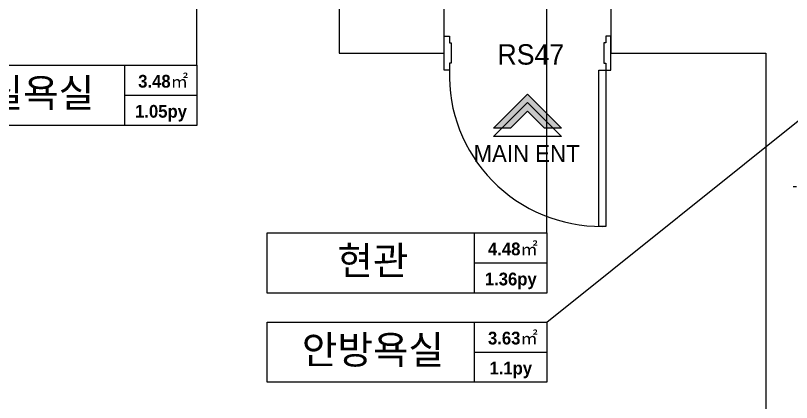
# Model space of a CAD drawing. Header units: millimetres. Extents: x 346859 to 753976, y -86090 to 5333.
# Drawn here: x 401423 to 405991, y -23034 to -20757 of the extents above; entities that cross this region are included whole.
import ezdxf
from ezdxf.enums import TextEntityAlignment as Align

# ---------------------------------------------------------------- set-up
doc = ezdxf.new("R2010")
doc.units = ezdxf.units.MM
doc.header["$LTSCALE"] = 60
for name, color, linetype in [('0-ELC TEXT', 7, 'Continuous'), ('03-TEXT', 3, 'Continuous'), ('07-DIM WAL', 5, 'Continuous'), ('2CONTINUOUS', 2, 'Continuous'), ('CO-DO-FR', 7, 'Continuous'), ('CO-DOOR', 8, 'Continuous'), ('F-SYM', 7, 'Continuous'), ('설비', 140, 'Continuous')]:
    doc.layers.add(name, color=color, linetype=linetype)
doc.styles.add('YOURNAME', font='HY울릉도M.TTF')
doc.styles.add('넥슨고딕', font='NEXONLv1GothicBold.ttf')
doc.styles.add('코레일둥고', font='Korail_Round_Gothic_Medium.ttf')
doc.dimstyles.new('40', dxfattribs={"dimscale": 40, "dimtxt": 1.8, "dimasz": 0.9, "dimexe": 0.5, "dimexo": 1, "dimgap": 0.7, "dimtad": 1, "dimdec": 0, "dimzin": 0, "dimdsep": 46, "dimtxsty": 'YOURNAME', "dimblk": 'NONE', "dimcen": 0, "dimclrd": 1, "dimclre": 1, "dimclrt": 7, "dimadec": 0, "dimazin": 0, "dimtfac": 1, "dimtdec": 0, "dimtix": 1, "dimtmove": 2, "dimatfit": 3, "dimldrblk": 'NONE', "dimfxl": 1, "dimtolj": 1, "dimtzin": 0, "dimarcsym": 0})

# ---------------------------------------------------------------- blocks, each defined once
blk = doc.blocks.new('VUSAUSEH')
at = {"layer": '2CONTINUOUS'}
for points in [[(401508.2, 44145.2), (401508.2, 36948.2), (403328.2, 36948.2), (403328.2, 36200.2), (403947.2, 36200.2), (403947.2, 36495.2)], [(407322.2, 38430.2), (405147.2, 38430.2), (405147.2, 38325.2), (405978.2, 38325.2), (405978.2, 36495.2), (404927.2, 36495.2), (404927.2, 36200.2), (405840.2, 36200.2), (405840.2, 31122.2), (406171.2, 31122.2)]]:
    blk.add_lwpolyline(points, dxfattribs=at)
blk = doc.blocks.new('F-SYM-ENT NAME')
at = {"layer": 'F-SYM'}
h = blk.add_hatch(color=1, dxfattribs=at)
h.dxf.hatch_style = 1
h.paths.add_polyline_path([(-181266.5, -29724.5), (-181466.5, -29924.5), (-181366.5, -29924.5), (-181266.5, -29824.5), (-181166.5, -29924.5), (-181066.5, -29924.5)])
at = {"layer": 'F-SYM', "color": 1}
for points in [[(-181266.5, -29724.5), (-181466.5, -29924.5), (-181366.5, -29924.5), (-181266.5, -29824.5), (-181166.5, -29924.5), (-181066.5, -29924.5)], [(-181266.5, -29774.5), (-181466.5, -29974.5), (-181066.5, -29974.5)]]:
    blk.add_lwpolyline(points, close=True, dxfattribs=at)
at = {"layer": 'F-SYM', "color": 1, "style": 'YOURNAME'}
blk.add_attdef('ENT', text='', height=100, dxfattribs=at).set_placement((-181266.5, -30024.5), align=Align.TOP_CENTER)
blk = doc.blocks.new('*D301')
at = {"layer": '07-DIM WAL', "color": 1, "lineweight": -2, "transparency": 16777216}
for p, q in [((406000.8, -21762.4), (406020.2, -21762.4)), ((406040.2, -24651.4), (406040.2, -21762.4)), ((406000.2, -24651.4), (406020.2, -24651.4))]:
    blk.add_line(p, q, dxfattribs=at)
at = {"layer": 'Defpoints', "color": 0, "transparency": 16777216}
for p in [(406040.2, -21762.4), (406040.8, -21762.4), (406040.2, -24651.4)]:
    blk.add_point(p, dxfattribs=at)
at = {"layer": '07-DIM WAL', "color": 7, "transparency": 16777216, "insert": (405974.8, -23206.9), "char_height": 72, "attachment_point": 5, "rotation": 90, "style": 'YOURNAME'}
blk.add_mtext('\\A1;2889', dxfattribs=at)
blk = doc.blocks.new('_None')

msp = doc.modelspace()

# ---------------------------------------------------------------- linework, layer by layer
at = {"layer": '0-ELC TEXT'}
for p, q in [((402491.1, -21049.3), (402491.1, -19791.6)), ((404549.9, -22036), (404549.9, -20453.8)), ((402066.4, -21403.1), (402066.4, -21049.3)), ((404549.9, -22560.4), (406301.2, -21159.4)), ((402066.4, -21226.2), (402491.1, -21226.2)), ((404125.2, -22389.8), (404125.2, -22036)), ((404125.2, -22212.9), (404549.9, -22212.9)), ((404125.2, -22914.2), (404125.2, -22560.4)), ((404125.2, -22737.3), (404549.9, -22737.3))]:
    msp.add_line(p, q, dxfattribs=at)
for points in [[(400846.4, -21049.3), (402491.1, -21049.3), (402491.1, -21403.1), (400846.4, -21403.1)], [(402905.2, -22036), (404549.9, -22036), (404549.9, -22389.8), (402905.2, -22389.8)], [(402905.2, -22560.4), (404549.9, -22560.4), (404549.9, -22914.2), (402905.2, -22914.2)]]:
    msp.add_lwpolyline(points, close=True, dxfattribs=at)
at = {"layer": 'CO-DO-FR'}
for points in [[(403947.2, -21077.4), (403947.2, -20877.4), (403977.2, -20877.4), (403977.2, -20917.4), (403987.2, -20917.4), (403987.2, -21037.4), (403977.2, -21037.4), (403977.2, -21077.4), (403947.2, -21077.4)], [(404927.2, -21077.4), (404927.2, -20877.4), (404897.2, -20877.4), (404897.2, -20917.4), (404887.2, -20917.4), (404887.2, -21037.4), (404897.2, -21037.4), (404897.2, -21077.4), (404927.2, -21077.4)]]:
    msp.add_lwpolyline(points, close=True, dxfattribs=at)
at = {"layer": 'CO-DOOR'}
msp.add_lwpolyline([(404857.2, -21997.4), (404857.2, -21077.4), (404897.2, -21077.4), (404897.2, -21997.4)], close=True, dxfattribs=at)
msp.add_arc((404867.2, -21107), 890.5, 178.0974, 270.6434, dxfattribs=at)

# ---------------------------------------------------------------- block references
msp.add_blockref('VUSAUSEH', (0, -57177.6))
at = {"layer": 'F-SYM'}
ref = msp.add_blockref('F-SYM-ENT NAME', (223170.7, 8505.7), dxfattribs=dict(at, xscale=-1))
ref.add_attrib('ENT', 'MAIN ENT', dxfattribs={"color": 1, "height": 100, "style": 'YOURNAME'}).set_placement((404431.6, -21518.8), align=Align.TOP_CENTER)

# ---------------------------------------------------------------- texts
at = {"layer": '03-TEXT'}
for s, height, style, p in [('3.48㎡', 75, '넥슨고딕', (402292, -21181.1)), ('거실욕실', 166.67, '코레일둥고', (401468.2, -21295.6)), ('1.05py', 75, '넥슨고딕', (402279.6, -21358)), ('현관', 166.67, '코레일둥고', (403527, -22282.3)), ('4.48㎡', 75, '넥슨고딕', (404350.9, -22167.8)), ('1.36py', 75, '넥슨고딕', (404338.4, -22344.7)), ('3.63㎡', 75, '넥슨고딕', (404350.9, -22692.2)), ('안방욕실', 166.67, '코레일둥고', (403527, -22806.7)), ('1.1py', 75, '넥슨고딕', (404338.4, -22869.1))]:
    msp.add_text(s, height=height, dxfattribs=dict(at, style=style)).set_placement(p, align=Align.CENTER)
at = {"layer": '설비', "color": 140, "style": '코레일둥고'}
msp.add_text('RS47', height=120, dxfattribs=at).set_placement((404260.1, -21045.8))

# ---------------------------------------------------------------- dimensions: what is measured, and where the dimension line sits
at = {"layer": '07-DIM WAL'}
dim = msp.add_linear_dim(base=(406040.2, -21762.4), p1=(406040.2, -24651.4), p2=(406040.8, -21762.4), angle=90, dimstyle='40', dxfattribs=at)
dim.commit()
dim.dimension.update_dxf_attribs({"geometry": '*D301', "text_midpoint": (405974.8, -23206.9)})

doc.saveas('drawing.dxf')
